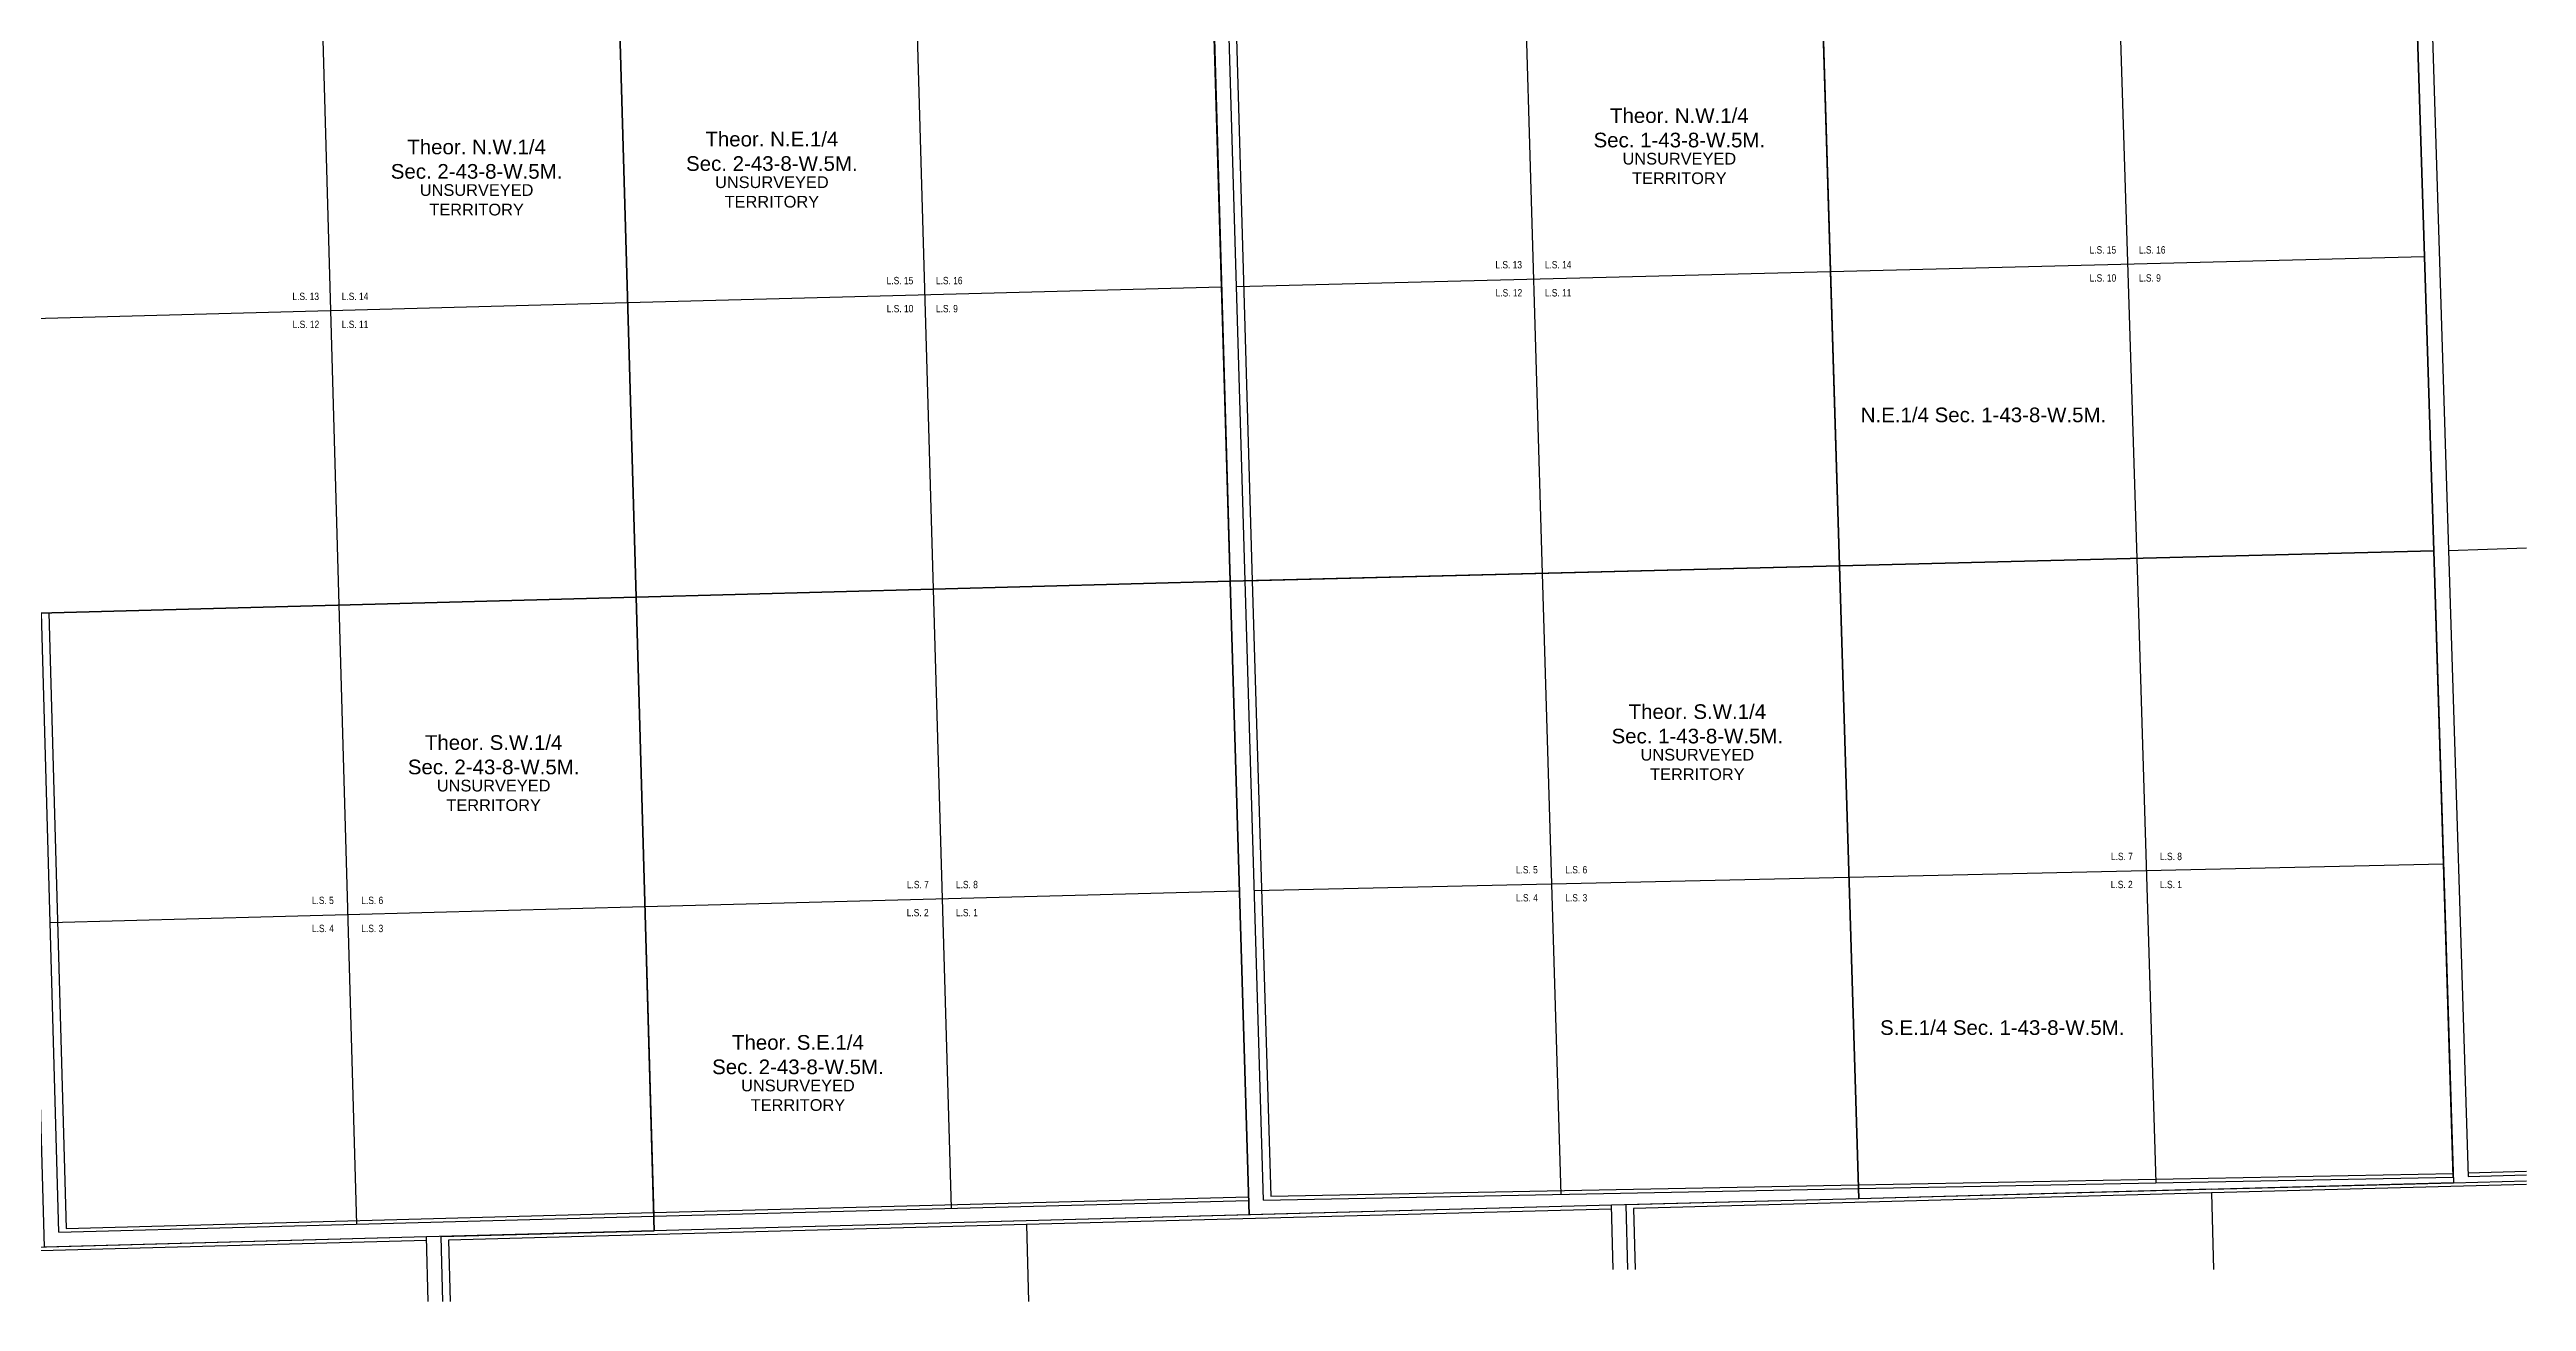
# Model space of a CAD drawing. Header units: millimetres. Extents: x 623951 to 634241, y 5836956 to 5847139.
# Drawn here: x 630857 to 634241, y 5837132 to 5838841 of the extents above; entities that cross this region are included whole.
import ezdxf

# ---------------------------------------------------------------- set-up
doc = ezdxf.new("R2010")
doc.units = ezdxf.units.MM
for name, color, linetype in [('C-SYMBOL', 7, 'Continuous'), ('C-UNS-T', 7, 'Continuous'), ('L-QSEC', 7, 'Continuous'), ('L-QUATER', 30, 'Continuous'), ('L-SEC', 7, 'Continuous'), ('L-SECTION-LSD', 7, 'Continuous'), ('L-USEC-0', 1, 'Continuous'), ('L-USEC-C', 6, 'Continuous'), ('L-USEC-C-0', 6, 'Continuous'), ('L-USEC2012', 3, 'Continuous'), ('L-USEC3018', 5, 'Continuous')]:
    doc.layers.add(name, color=color, linetype=linetype)
doc.styles.add('100L', font='ARIALN.TTF', dxfattribs={"height": 11})
doc.styles.get("Standard").update_dxf_attribs({"font": 'arial.ttf'})

msp = doc.modelspace()

# ---------------------------------------------------------------- linework, layer by layer
at = {"layer": 'L-QSEC'}
for p, q in [((633278.2, 5838939.7), (633328.5, 5837285.8)), ((631635.4, 5838897.3), (631682.8, 5837248)), ((632490.5, 5838115.4), (634114.6, 5838156.4)), ((634134.7, 5838157), (634241.2, 5838160.4)), ((630846.3, 5838071.7), (632470.4, 5838114.9)), ((633810.8, 5837279.9), (633813.7, 5837175.2)), ((632191.8, 5837236.5), (632194.7, 5837131.7))]:
    msp.add_line(p, q, dxfattribs=at)
at = {"layer": 'L-QUATER'}
for points in [[(633278.2, 5838939.7), (634089.4, 5838960), (634114.6, 5838156.4), (633302.7, 5838135.9)], [(632446.4, 5838918.9), (633278.2, 5838939.7), (633302.7, 5838135.9), (632470.4, 5838114.9)], [(630803.8, 5838875.2), (631635.4, 5838897.3), (631658.5, 5838093.3), (630826.2, 5838071.1)], [(631635.4, 5838897.3), (632446.9, 5838918.9), (632470.4, 5838114.9), (631658.5, 5838093.3)], [(633302.7, 5838135.9), (634114.6, 5838156.4), (634141.6, 5837293.8), (633328.9, 5837271.9)], [(631658.5, 5838093.3), (632470.4, 5838114.9), (632496.2, 5837249.7), (631683.4, 5837228)], [(632470.4, 5838114.9), (633302.7, 5838135.9), (633328.9, 5837271.9), (632991.1, 5837262.9), (632496.2, 5837249.7)], [(630826.2, 5838071.1), (631658.5, 5838093.3), (631683.4, 5837228), (631372.1, 5837219.7), (630850.6, 5837205.8)]]:
    msp.add_lwpolyline(points, close=True, dxfattribs=at)
at = {"layer": 'L-SEC'}
for points in [[(634114.6, 5838156.4), (634089.4, 5838960)], [(634109.5, 5838960.7), (634134.7, 5838157)], [(634141.3, 5837301.5), (634114.6, 5838156.4)], [(634134.7, 5838157), (634161.5, 5837302.1)]]:
    msp.add_lwpolyline(points, dxfattribs=at)
at = {"layer": 'L-SECTION-LSD'}
for p, q in [((632872.6, 5838929.6), (632896.6, 5838125.6)), ((633683.8, 5838949.9), (633708.7, 5838146.1)), ((632041.2, 5838908.1), (632064.5, 5838104.1)), ((631229.6, 5838886.5), (631252.4, 5838082.5)), ((633290.4, 5838537.8), (634102, 5838558.2)), ((631647, 5838495.3), (632458.6, 5838516.9)), ((632478.7, 5838517.5), (633290.4, 5838537.8)), ((630835.1, 5838473.7), (631647, 5838495.3)), ((633708.7, 5838146.1), (633734.9, 5837293.6)), ((632896.6, 5838125.6), (632922.1, 5837277.9)), ((631252.4, 5838082.5), (631276.5, 5837237.2)), ((632064.5, 5838104.1), (632089.2, 5837258.8)), ((632503.1, 5837692.7), (633315.6, 5837710.8)), ((633315.6, 5837710.8), (634128, 5837728.9)), ((630858.2, 5837649.1), (631670.7, 5837670.7)), ((631670.7, 5837670.7), (632483, 5837692.2))]:
    msp.add_line(p, q, dxfattribs=at)
at = {"layer": 'L-USEC-0'}
for points in [[(632470.4, 5838114.9), (632446.9, 5838918.9)], [(632495.6, 5837269.6), (632470.4, 5838114.9)], [(632993.6, 5837175.2), (632991.1, 5837262.9)], [(631374.5, 5837131.7), (631372.1, 5837219.7)]]:
    msp.add_lwpolyline(points, dxfattribs=at)
at = {"layer": 'L-USEC-C'}
msp.add_line((634141.6, 5837293.8), (634241.1, 5837296.5), dxfattribs=at)
for points in [[(633328.4, 5837290.8), (634141.2, 5837306.5)], [(633328.5, 5837285.8), (634141.3, 5837301.5)], [(634161.3, 5837307.1), (634241.2, 5837309.5)], [(631682.7, 5837253), (632495.4, 5837274.7)], [(632515.7, 5837270), (633328.5, 5837285.8)], [(632525.6, 5837275.2), (633328.4, 5837290.8)], [(633810.8, 5837279.9), (633021.4, 5837258.4)], [(634241.2, 5837291.4), (633810.8, 5837279.9)], [(630880, 5837231.4), (631682.7, 5837253)], [(632191.8, 5837236.5), (631402.4, 5837215.5)], [(632991.2, 5837257.8), (632191.8, 5837236.5)], [(631372.2, 5837214.7), (630572.8, 5837193.4)]]:
    msp.add_lwpolyline(points, dxfattribs=at)
at = {"layer": 'L-USEC-C-0'}
for p, q in [((634161.5, 5837302.1), (634241.2, 5837304.4)), ((631682.8, 5837248), (632495.5, 5837269.6)), ((633328.9, 5837271.9), (633011.2, 5837263.4)), ((633810.6, 5837284.9), (633328.9, 5837271.9)), ((633810.6, 5837284.9), (634141.6, 5837293.8)), ((630870.1, 5837226.4), (631682.8, 5837248)), ((632191.6, 5837241.6), (631683.4, 5837228)), ((632991.1, 5837262.9), (632191.6, 5837241.6)), ((631372.1, 5837219.7), (630572.7, 5837198.4)), ((631392.2, 5837220.3), (631683.4, 5837228))]:
    msp.add_line(p, q, dxfattribs=at)
at = {"layer": 'L-USEC2012'}
for points in [[(632490.5, 5838115.4), (632467, 5838919.5)], [(632515.7, 5837270), (632490.5, 5838115.5)], [(630870.1, 5837226.4), (630846.3, 5838071.7)], [(633013.7, 5837175.2), (633011.2, 5837263.4)], [(631394.7, 5837131.7), (631392.2, 5837220.3)]]:
    msp.add_lwpolyline(points, dxfattribs=at)
at = {"layer": 'L-USEC3018'}
for points in [[(632477.1, 5838919.7), (632500.5, 5838115.6)], [(632500.5, 5838115.6), (632525.6, 5837275.2)], [(630856.3, 5838071.9), (630880, 5837231.4)], [(633021.4, 5837258.4), (633023.7, 5837175.2)], [(631402.4, 5837215.5), (631404.7, 5837131.7)]]:
    msp.add_lwpolyline(points, dxfattribs=at)

# ---------------------------------------------------------------- texts
at = {"layer": 'C-SYMBOL', "color": 3, "char_height": 20, "attachment_point": 5}
for s, insert in [('Theor. N.W.1/4\\PSec. 1-43-8-W.5M.', (633083.9, 5838733.8)), ('Theor. N.E.1/4\\PSec. 2-43-8-W.5M.', (631844.1, 5838701.7)), ('Theor. N.W.1/4\\PSec. 2-43-8-W.5M.', (631440.7, 5838691)), ('N.E.1/4 Sec. 1-43-8-W.5M.', (633499.4, 5838341.9)), ('Theor. S.W.1/4\\PSec. 1-43-8-W.5M.', (633108.5, 5837920.1)), ('Theor. S.W.1/4\\PSec. 2-43-8-W.5M.', (631464, 5837877.9)), ('S.E.1/4 Sec. 1-43-8-W.5M.', (633525.1, 5837505.4)), ('Theor. S.E.1/4\\PSec. 2-43-8-W.5M.', (631879.7, 5837468.5))]:
    msp.add_mtext(s, dxfattribs=dict(at, insert=insert))
at = {"layer": 'C-UNS-T', "color": 3, "char_height": 16, "attachment_point": 2}
for insert in [(633083.9, 5838699.8), (631440.7, 5838657), (631844.1, 5838667.7), (633108.5, 5837886.1), (631464, 5837843.9), (631879.7, 5837434.5)]:
    msp.add_mtext('UNSURVEYED\\PTERRITORY', dxfattribs=dict(at, insert=insert))

# ---------------------------------------------------------------- next in the draw order: texts
at = {"layer": 'L-SECTION-LSD', "char_height": 10, "attachment_point": 1, "style": '100L', "bg_fill": 3, "box_fill_scale": 1.5, "bg_fill_color": 256, "bg_fill_transparency": 0}
for s, width, insert in [('\\pxqr;L.S. 13', 36.834, (632832.1, 5838552)), ('L.S. 14', 36.998, (632900.1, 5838552)), ('\\pxqr;L.S. 15', 36.859, (633643.8, 5838572.3)), ('\\pxql;L.S. 16', 36.941, (633711.8, 5838572.3)), ('\\pxqr;L.S. 15', 36.859, (632000.4, 5838530.4)), ('\\pxql;L.S. 16', 36.941, (632068.3, 5838530.4)), ('\\pxqr;L.S. 12', 37.112, (632832.1, 5838513.7)), ('\\pxql;L.S. 11', 36.449, (632900.1, 5838513.7)), ('\\pxqr;L.S. 10', 36.954, (633643.8, 5838534)), ('\\pxql;L.S. 9', 30.527, (633711.8, 5838534)), ('\\pxqr;L.S. 13', 36.834, (631188.6, 5838508.8)), ('L.S. 14', 36.998, (631256.5, 5838508.8)), ('\\pxqr;L.S. 10', 36.954, (632000.4, 5838492.1)), ('\\pxql;L.S. 9', 30.527, (632068.3, 5838492.1)), ('\\pxqr;L.S. 12', 37.112, (631188.6, 5838470.6)), ('\\pxql;L.S. 11', 36.449, (631256.5, 5838470.6)), ('\\pxqr;L.S. 7', 30.88, (633672.6, 5837744.2)), ('L.S. 8', 30.401, (633740.6, 5837744.2)), ('\\pxqr;L.S. 7', 30.88, (632027.6, 5837705.8)), ('L.S. 8', 30.401, (632095.6, 5837705.8)), ('\\pxqr;L.S. 5', 30.401, (632860.1, 5837726.1)), ('\\pxql;L.S. 6', 30.483, (632928.1, 5837726.1)), ('\\pxqr;L.S. 2', 30.653, (633672.6, 5837705.9)), ('L.S. 1', 29.991, (633740.6, 5837705.9)), ('\\pxqr;L.S. 5', 30.401, (631215.2, 5837684.2)), ('\\pxql;L.S. 6', 30.483, (631283.2, 5837684.2)), ('\\pxqr;L.S. 2', 30.653, (632027.6, 5837667.5)), ('L.S. 1', 29.991, (632095.6, 5837667.5)), ('\\pxqr;L.S. 4', 30.54, (632860.1, 5837687.8)), ('\\pxql;L.S. 3', 30.376, (632928.1, 5837687.8)), ('\\pxqr;L.S. 4', 30.54, (631215.2, 5837645.9)), ('\\pxql;L.S. 3', 30.376, (631283.2, 5837645.9))]:
    msp.add_mtext_dynamic_manual_height_columns(s, width=width, gutter_width=55, heights=[0], dxfattribs=dict(at, insert=insert))

doc.saveas('drawing.dxf')
